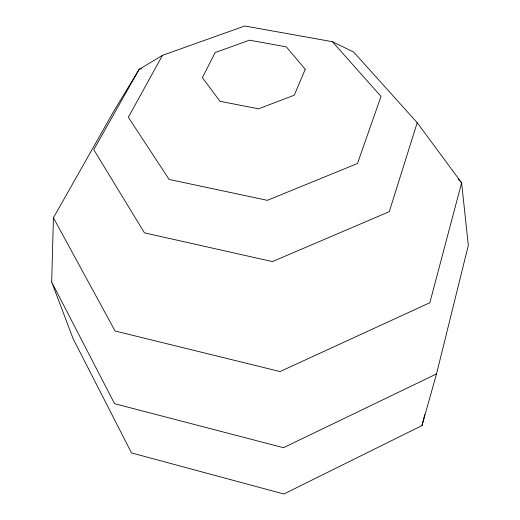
<?xml version="1.0" encoding="UTF-8"?>
<svg xmlns="http://www.w3.org/2000/svg" width="520" height="520" viewBox="0 0 520 520"><rect width="100%" height="100%" fill="white"/><g stroke="black" fill="none" stroke-linecap="round" stroke-linejoin="round"><path stroke-width="0.78" d="M51.662 281.99L53.43 217.783L113.002 112.56L139.126 69.375L162.474 55.341L244.777 26L332.397 41.698L353.678 52.059L417.203 122.694L461.604 182.812L468.338 245.349L436.514 373.925L422.012 425.562L283.868 494L131.521 452.926L73.034 338.52L51.662 281.99L114.556 403.683L283.478 447.694L436.514 373.925M422.012 425.562L424.749 414.544M417.203 122.694L389.272 211.686L272.409 261.586L144.456 232.856L93.782 149.669L139.126 69.375L141.401 68.555M162.474 55.341L128.336 117.241L169.124 179.446L267.365 200.337L357.487 163.495L381.017 96.427L332.397 41.698M458.361 179.179L461.604 182.812L429.858 302.712L280.079 371.547L115.07 330.993L53.43 217.783M305.227 69.309L294.262 95.199L258.577 108.817L219.999 101.296L202.397 77.656L215.111 52.591L249.503 40.177L286.332 46.872L305.227 69.309"/></g></svg>
